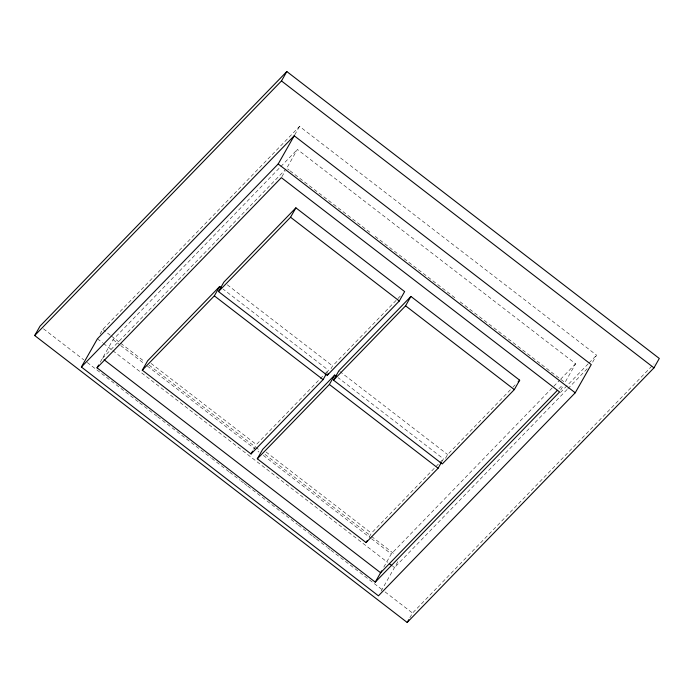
<?xml version="1.0" encoding="UTF-8"?>
<svg xmlns="http://www.w3.org/2000/svg" width="694" height="694" viewBox="0 0 694 694"><rect width="100%" height="100%" fill="white"/><g stroke="black" fill="none" stroke-linecap="round" stroke-linejoin="round"><path stroke-width="0.52" stroke-dasharray="3.47 2.6" d="M100.083 334.118L102.747 329.416L299.548 126.386L596.588 355.181L592.32 362.702M100.231 362.19L113.053 339.635L280.081 167.306M294.742 134.844L299.548 126.386M281.903 176.71L285.104 171.071M541.745 364.706L564.933 382.567L575.612 363.769L297.379 149.453L286.709 168.252L289.277 170.238M253.709 449.252L256.381 444.55L323.925 374.873M326.822 373.042L328.427 370.223L223.112 289.103M330.986 368.748L332.591 365.929L397.133 299.34M369.277 536.913L371.411 533.157L435.199 467.34M441.852 461.649L443.457 458.829L338.134 377.701M383.799 567.102L391.277 553.942L553.04 387.052M445.487 458.292L447.621 454.527L512.163 387.946M381.101 591.115L398.72 560.101M409.85 617.755L412.522 613.054L654.017 363.908M560.665 390.08L562.799 386.324M280.827 166.534L297.379 149.453M102.374 358.425L285.954 169.032M324.671 374.092L328.427 370.223M397.879 298.567L400.88 295.471M435.953 466.568L438.955 463.471M439.701 462.698L443.457 458.829M512.909 387.165L515.165 384.849M553.795 386.28L559.815 380.069M560.561 379.288L575.612 363.769M558.913 388.77L562.678 384.892M560.396 392.526L588.295 363.743M589.05 362.962L596.588 355.181M567.119 389.473L394.452 567.614L392.735 566.295M567.874 388.701L587.48 368.471M290.135 170.898L370.865 233.071M375.15 236.385L455.871 298.559M460.165 301.864L540.886 364.046M227.276 284.8L332.591 365.929M339.73 371.429L447.621 454.527M151.066 363.43L256.381 444.55M266.097 452.028L371.411 533.157M102.747 329.416L110.476 335.367M111.335 336.035L119.923 342.645M120.773 343.304L144.812 361.817M149.106 365.131L254.707 446.468M255.566 447.127L259.86 450.432M265.004 454.397L370.605 535.733M371.464 536.393L395.502 554.914M113.053 339.635L119.915 344.927M120.773 345.586L143.962 363.448M147.397 366.094L259.036 452.08M263.33 455.385L370.665 538.067M371.524 538.726L391.277 553.942M97.412 338.819L102.565 342.784M103.423 343.443L112.003 350.054M112.862 350.722L387.582 562.331M43.47 328.791L83.809 359.865M87.244 362.502L138.739 402.173M139.598 402.832L153.331 413.407M154.189 414.066L156.757 416.053M157.616 416.712L210.829 457.702M211.687 458.361L225.42 468.936M226.279 469.604L228.855 471.582M229.714 472.241L240.011 480.179M240.87 480.838L243.447 482.824M244.305 483.484L246.882 485.47M247.741 486.13L297.518 524.473M298.377 525.132L308.674 533.061M309.533 533.729L312.109 535.707M312.968 536.367L315.536 538.353M316.395 539.012L326.692 546.95M327.551 547.609L330.127 549.587M330.986 550.255L381.622 589.258M385.057 591.904L412.522 613.054"/><path stroke-width="1.04" d="M34.7 335.54L40.035 326.145L286.822 71.543L659.3 358.46L653.965 367.855L407.178 622.457L34.7 335.54L281.478 80.946L286.822 71.543M81.389 367.013L97.412 338.819L294.213 135.781L591.253 364.584L575.231 392.778L378.438 595.816L81.389 367.013L278.19 163.975L294.213 135.781M97.03 367.829L281.365 177.655L559.598 391.963L375.263 582.136L97.03 367.829L98.635 365.009M326.293 373.979L323.092 379.618L251.046 453.954L142.296 370.188L147.64 360.793L219.686 286.466L221.395 287.784M142.296 370.188L214.342 295.861L219.686 286.466M218.506 291.567L223.85 282.163L295.896 207.836L404.637 291.601L399.302 300.996L327.256 375.324L218.506 291.567L290.552 217.239L295.896 207.836M251.046 453.954L252.642 451.126M441.323 462.586L438.114 468.224L366.076 542.552L257.327 458.795L262.67 449.391L334.716 375.064L336.425 376.382M327.256 375.324L328.323 373.441M257.327 458.795L329.372 384.467L334.716 375.064M333.536 380.165L338.88 370.769L410.926 296.442L519.667 380.199L514.323 389.603L442.286 463.93L333.536 380.165L405.582 305.837L410.926 296.442M366.076 542.552L367.143 540.669M375.263 582.136L381.665 570.858M407.178 622.457L408.783 619.638M518.166 381.752L519.667 380.199M557.412 390.323L380.598 572.741L104.091 359.752M281.478 80.946L653.965 367.855M278.19 163.975L575.231 392.778M290.552 217.239L399.302 300.996M405.582 305.837L514.323 389.603M214.342 295.861L323.092 379.618M329.372 384.467L438.114 468.224M389.299 563.649L391.876 565.636"/></g></svg>
